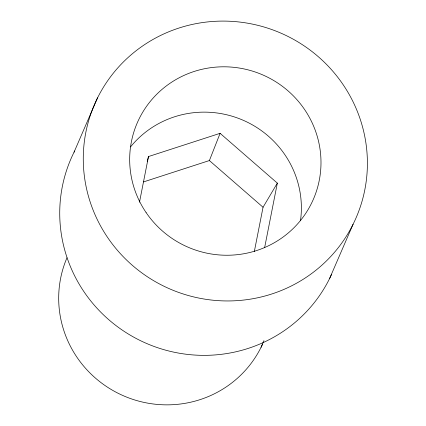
<?xml version="1.0" encoding="UTF-8"?>
<svg xmlns="http://www.w3.org/2000/svg" width="426" height="426" viewBox="0 0 426 426"><rect width="100%" height="100%" fill="white"/><g stroke="black" fill="none" stroke-linecap="round" stroke-linejoin="round"><path stroke-width="0.64" d="M139.494 202.201L148.482 156.55L220.104 133.322L277.337 183.127L264.621 247.687M254.317 251.59L263.05 207.249L277.337 183.127M147.236 161.704L148.482 156.55M143.509 181.923L209.395 160.554L220.104 133.322M74.044 152.189L97.586 97.788M261.047 347.334L263.944 340.646M329.543 278.657L353.085 224.257A142.55 139.435 23.4 0 0 215.284 21.3A142.55 139.435 23.4 0 0 107.64 237.511A142.55 139.435 23.4 0 0 353.085 224.257M209.395 160.554L263.05 207.249M262.443 344.416A106.915 104.578 23.4 0 1 122.821 395.498A106.915 104.578 23.4 0 1 66.973 257.778M331.529 274.498A142.55 139.435 23.4 0 1 141.16 340.992A142.55 139.435 23.4 0 1 74.635 151.017M130.526 146.933A95.983 93.885 23.4 0 1 243.07 120.217A95.983 93.885 23.4 0 1 300.495 220.62M146.086 212.526A95.983 93.885 23.4 0 0 311.353 203.601A95.983 93.885 23.4 0 0 218.57 66.941A95.983 93.885 23.4 0 0 146.086 212.526"/></g></svg>
